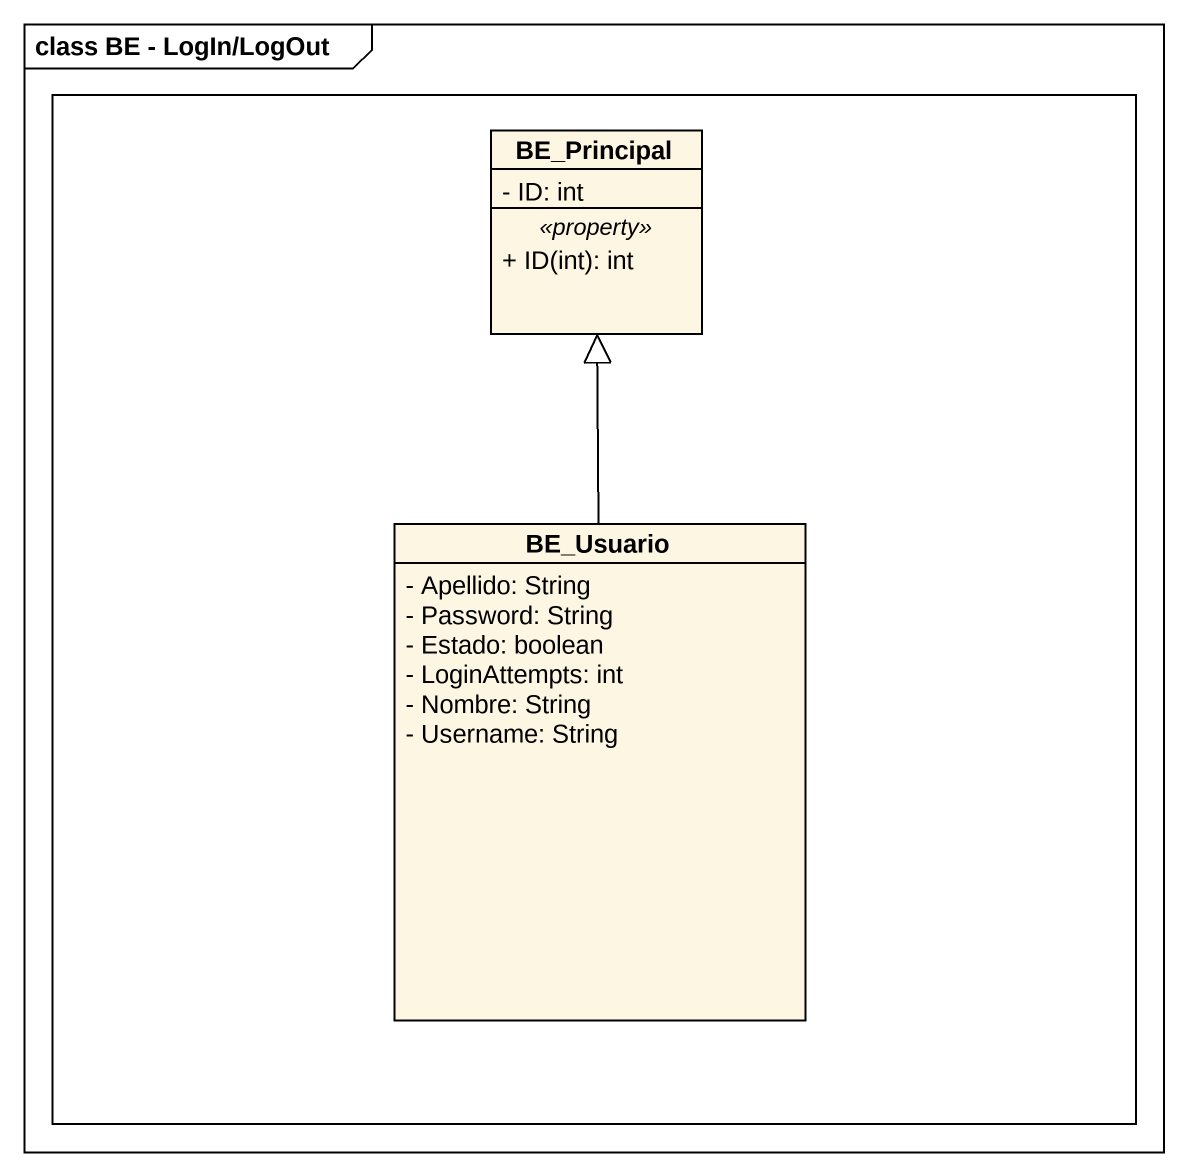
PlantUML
@startuml
mainframe class BE - LogIn/LogOut
hide circle
hide empty members
skinparam classAttributeIconSize 0
rectangle " " as rectangle1 {
  class BE_Principal {
    - ID: int
    .. <<property>> ..
    + ID(int): int
  }
  class BE_Usuario {
    - Apellido: String
    - Password: String
    - Estado: boolean
    - LoginAttempts: int
    - Nombre: String
    - Username: String
  }
}
BE_Usuario -up-|> BE_Principal
@enduml
